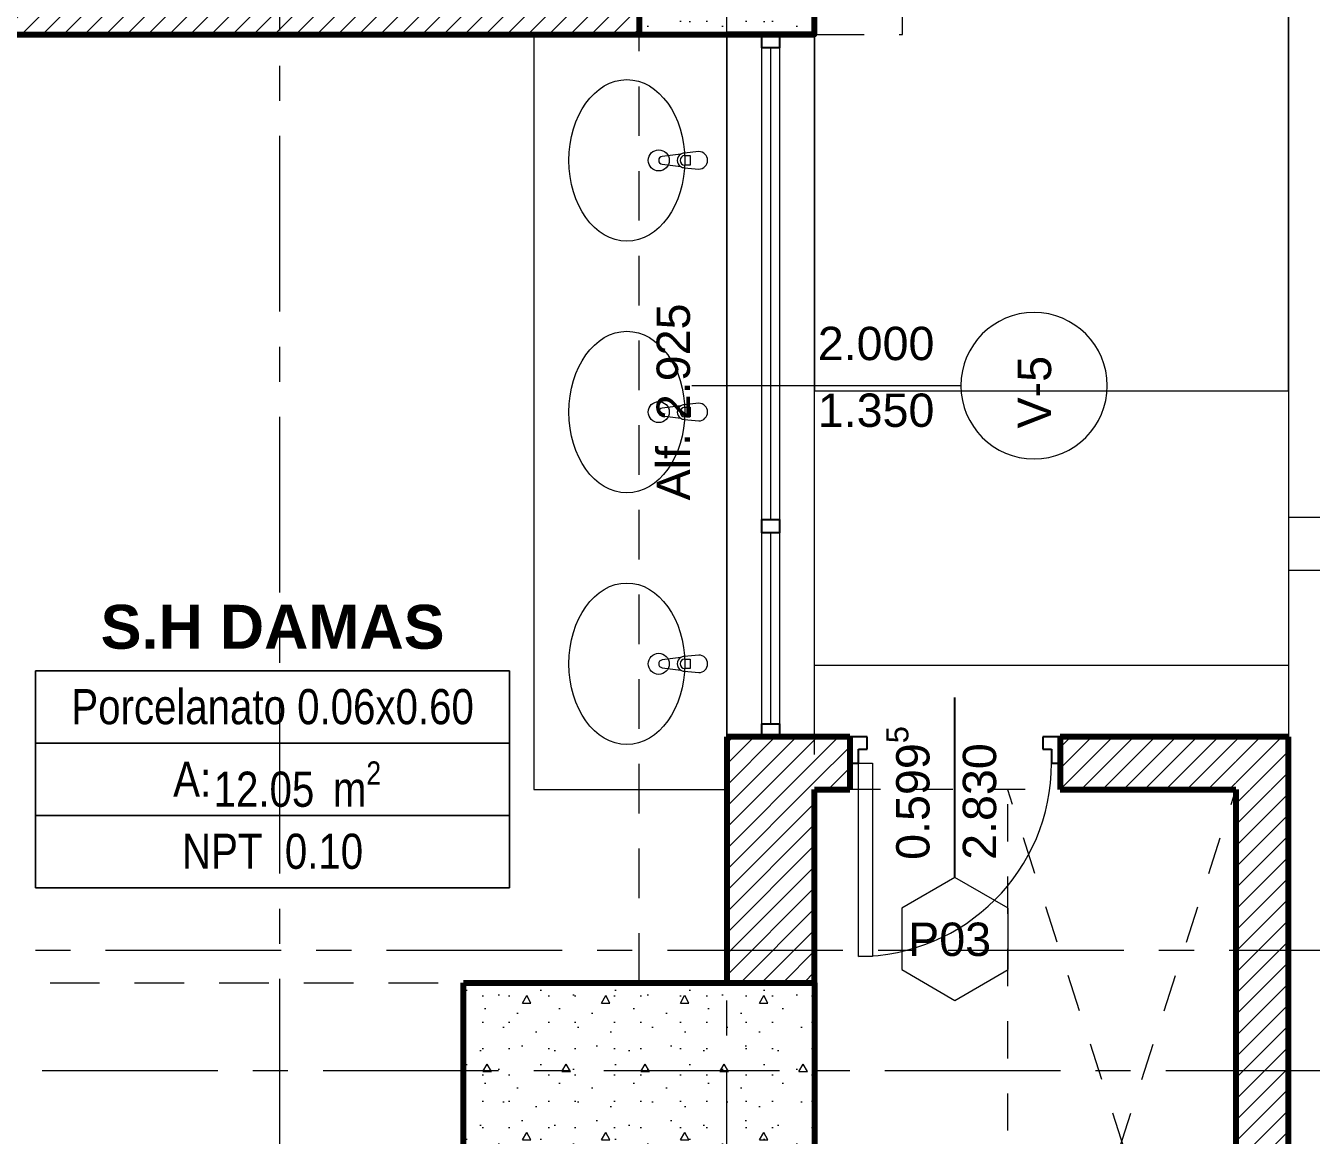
# Model space of a CAD drawing. Header units: inches. Extents: x -19 to 5698, y -728 to 92.
# Drawn here: x 49.323 to 52.985, y 16.966 to 20.125 of the extents above; entities that cross this region are included whole.
import ezdxf

# ---------------------------------------------------------------- set-up
doc = ezdxf.new("R2010")
doc.units = ezdxf.units.IN
doc.header["$MEASUREMENT"] = 0
doc.set_wipeout_variables(frame=1)
for name, pattern in [('HIDDEN', [0.375, 0.25, -0.125]), ('Hidden Line', [0.195611, 0.141111, -0.0545]), ('Línea Oculta', [0.195611, 0.141111, -0.0545]), ('Oculto', [0.15875, 0.105833, -0.052917]), ('Punto & Raya', [0.65, 0.5, -0.075, 0, -0.075]), ('Rayas', [0.282222, 0.141111, -0.141111]), ('Wipeout_Contour', [1, 0, -1])]:
    doc.linetypes.add(name, pattern=pattern)
doc.layers.add('00 conduct tomacorr', color=120, linetype='HIDDEN', lineweight=30)
for name, color, linetype in [('02 _ ARQ _ ALB _ Ejes Generales', 251, 'Continuous'), ('02 _ ARQ _ ZON _ Espacio.3D', 7, 'Continuous'), ('08 _ STR _ EXT _ 06 Columnas', 7, 'Continuous'), ('08 _ STR _ EXT _ 07 Losa Aligerada', 7, 'Continuous'), ('08 _ STR _ EXT _ 09 Vigas', 251, 'Continuous'), ('08 _ STR _ EXT _ 10 Vereda Exterior', 7, 'Continuous'), ('08 _ STR _ EXT _ Estacionamiento-Pavimento', 7, 'Continuous'), ('Dibujo 2D - General', 7, 'Continuous'), ('Estructura - 03 LOSA', 7, 'Continuous'), ('Estructura - 04 MURO', 7, 'Continuous'), ('Interior - Equipamiento', 7, 'Continuous'), ('Interior - Sanitarios', 7, 'Continuous'), ('Marcador - Secciones', 7, 'Continuous')]:
    doc.layers.add(name, color=color, linetype=linetype)
doc.styles.add('Estilo_Generado_4', font='swisse.ttf')
doc.styles.add('Estilo_Generado_8', font='arialbd.ttf')
doc.styles.add('Estilo_Generado_9', font='ARIALN.TTF')
pattern_1 = [(360, (3.7574, 18.3027), (0, 2.53199), []), (90, (3.7574, 18.3027), (-3.6, 0), [])]
pattern_2 = [(45, (0, 0), (-0.030052038, 0.030052038), [])]
pattern_3 = [(0, (0, 0), (0, 0.3897114), [0.024375, -0.200625]), (0, (0.1125, 0.19486), (0, 0.3897114), [0.024375, -0.200625]), (60, (0, 0), (-0.3375, 0.1948557), [0.024375, -0.200625]), (60, (0.225, 0), (-0.3375, 0.1948557), [0.024375, -0.200625]), (120, (0.02437, 0), (0.3375, 0.1948557), [0.024375, -0.200625]), (120, (0.24938, 0), (0.3375, 0.1948557), [0.024375, -0.200625]), (0, (0, 0.0375), (0, 0.075), [0, -0.075, 0, -0.1125]), (45, (0.0375, 0.0375), (-0.05303301, 0.05303301), [0, -0.05625, 0, -0.09375])]

msp = doc.modelspace()

# ---------------------------------------------------------------- hatches: boundary and pattern name
at = {"layer": '08 _ STR _ EXT _ 10 Vereda Exterior', "linetype": 'Continuous', "lineweight": 13}
h = msp.add_hatch(dxfattribs=at)
h.set_pattern_fill('RETÍCULA_100X100_0002', color=251, style=0, pattern_type=2)
h.set_pattern_definition(pattern_1)
h.paths.add_polyline_path([(2.17, 3.6213), (4.2913, 1.5), (9.32, 1.5), (9.32, 6.5), (40.52, 6.5), (40.52, 1.5), (52.92, 1.5), (52.92, 19.0859), (51.57, 19.0859), (51.57, 7.2), (9.07, 7.2), (9.07, 7.85), (6.5201, 7.85, -0.414214), (6.2701, 8.1), (6.2701, 8.85, -0.414213), (6.5201, 9.1), (9.07, 9.1), (9.07, 12), (6.5201, 12, -0.414214), (6.2701, 12.25), (6.2701, 13, -0.414213), (6.5201, 13.25), (9.07, 13.25), (9.07, 16.15), (6.5201, 16.15, -0.414214), (6.2701, 16.4), (6.2701, 17.15, -0.414213), (6.5201, 17.4), (8.77, 17.4), (8.7706, 21.0499), (2.17, 21.0499)])
at = {"layer": 'Estructura - 03 LOSA', "linetype": 'Continuous', "lineweight": 13}
h = msp.add_hatch(dxfattribs=at)
h.set_pattern_fill('CEMENTO_PULIDO_Y_BRUÑADO_FA', color=251, style=0, pattern_type=2)
h.set_pattern_definition(pattern_1)
h.paths.add_polyline_path([(51.57, 23.3822), (51.57, 19.0859), (52.92, 19.0859), (52.92, 23.3822)])

# ---------------------------------------------------------------- linework, layer by layer
at = {"layer": '00 conduct tomacorr'}
msp.add_arc((49.2364, 17.4402), 1.2981, 167.3286, 278.1782, dxfattribs=at)
at = {"layer": '02 _ ARQ _ ZON _ Espacio.3D', "color": 251, "linetype": 'Continuous', "lineweight": 13}
for p, q in [((50.7014, 18.2878), (49.3511, 18.2878)), ((49.3511, 18.2878), (49.3511, 17.6701)), ((49.3511, 18.2878), (50.7014, 18.2878)), ((49.3511, 18.0819), (49.3511, 18.2878)), ((50.7014, 17.6701), (50.7014, 18.2878)), ((50.7014, 18.2878), (50.7014, 18.0819)), ((50.7014, 18.0819), (49.3511, 18.0819)), ((49.3511, 18.0819), (50.7014, 18.0819)), ((49.3511, 17.876), (49.3511, 18.0819)), ((50.7014, 18.0819), (50.7014, 17.876)), ((50.7014, 17.876), (49.3511, 17.876)), ((49.3511, 17.876), (50.7014, 17.876)), ((49.3511, 17.6701), (49.3511, 17.876)), ((50.7014, 17.876), (50.7014, 17.6701)), ((49.3511, 17.6701), (50.7014, 17.6701)), ((50.7014, 17.6701), (49.3511, 17.6701))]:
    msp.add_line(p, q, dxfattribs=at)
at = {"layer": '02 _ ARQ _ ZON _ Espacio.3D', "color": 9, "linetype": 'Continuous', "lineweight": 5, "flags": 128}
msp.add_lwpolyline([(47.97, 20.1), (47.97, 17.2499), (49.295, 17.2499), (49.295, 17.0999), (48.32, 17.0999), (48.32, 16.1999), (51.32, 16.1999), (51.32, 16.4), (51.07, 16.4), (51.07, 16.9), (50.57, 16.9), (50.57, 17.4), (51.32, 17.4), (51.32, 20.1)], close=True, dxfattribs=at)
at = {"layer": '08 _ STR _ EXT _ 07 Losa Aligerada', "color": 7, "linetype": 'Rayas', "lineweight": 18, "flags": 128}
msp.add_lwpolyline([(8.17, 27.9392), (7.67, 27.9392), (7.67, 5.8), (25.2353, 5.8), (25.2353, 7.2), (30.4315, 7.2), (30.4315, 6.0005), (37.07, 6.0005), (37.07, 3.3753), (44.57, 3.3753), (44.57, 6.05), (52.32, 6.05), (52.32, 14.9999), (51.57, 14.9999), (51.57, 15.1499), (51.57, 15.7999), (51.57, 18.1001), (51.57, 18.1001), (51.57, 20.35), (46.67, 20.35), (46.67, 22.35), (46.67, 22.6), (46.67, 24.5), (46.67, 24.75), (46.67, 26.75), (51.57, 26.75), (51.57, 29.7), (51.57, 29.7), (51.57, 35.2005), (52.37, 35.2005), (52.52, 35.2005), (52.52, 41.1), (38.9553, 41.1), (38.9553, 40.8001), (34.0478, 40.8001), (34.0478, 40.5001), (23.37, 40.5001), (23.37, 43.8736), (16.2699, 43.8736), (16.2699, 39.9), (11.1201, 39.9), (11.1201, 40.95), (8.02, 40.95), (8.02, 37.7), (9.07, 37.7), (9.07, 33.9), (8.17, 33.9)], close=True, dxfattribs=at)
at = {"layer": '08 _ STR _ EXT _ 07 Losa Aligerada', "color": 7, "linetype": 'Continuous', "lineweight": 18, "flags": 128}
msp.add_lwpolyline([(9.07, 7.2), (51.57, 7.2), (51.57, 39.9), (9.07, 39.9)], dxfattribs=at)
at = {"layer": '08 _ STR _ EXT _ 09 Vigas', "color": 251, "linetype": 'Hidden Line', "lineweight": 13, "true_color": 0x636466}
msp.add_line((44.57, 17.4), (51.07, 17.4), dxfattribs=at)
at = {"layer": '08 _ STR _ EXT _ Estacionamiento-Pavimento', "color": 7, "linetype": 'Continuous', "lineweight": 18, "flags": 128}
msp.add_lwpolyline([(9.07, 40.85), (52.92, 40.85), (52.92, 1.5), (69.77, 1.5), (69.77, 46.7845), (56.22, 46.9373), (56.22, 50.85), (9.07, 50.85)], close=True, dxfattribs=at)
at = {"layer": 'Dibujo 2D - General', "color": 7, "linetype": 'Oculto', "lineweight": 13}
msp.add_line((52.12, 15.9499), (52.12, 17.9499), dxfattribs=at)
at = {"layer": 'Estructura - 03 LOSA', "color": 7, "linetype": 'Continuous', "lineweight": 18, "flags": 128}
msp.add_lwpolyline([(51.57, 23.3822), (51.57, 19.0859), (52.92, 19.0859), (52.92, 23.3822)], close=True, dxfattribs=at)
at = {"layer": 'Estructura - 04 MURO', "color": 7, "linetype": 'Continuous', "lineweight": 80}
for p, q in [((51.42, 20.1), (51.32, 20.1)), ((51.42, 20.1), (51.32, 20.1)), ((51.47, 20.1), (51.42, 20.1)), ((51.47, 20.1), (51.42, 20.1)), ((51.47, 20.1), (51.42, 20.1)), ((51.57, 20.1), (51.47, 20.1)), ((51.57, 20.1), (51.47, 20.1))]:
    msp.add_line(p, q, dxfattribs=at)
at = {"layer": 'Estructura - 04 MURO', "color": 165, "linetype": 'Continuous', "lineweight": 25}
for p, q in [((51.42, 20.0625), (51.42, 20.1)), ((51.47, 20.1), (51.47, 20.0625)), ((51.47, 20.0625), (51.42, 20.0625)), ((51.42, 18.7), (51.42, 18.7188)), ((51.42, 18.7188), (51.47, 18.7188)), ((51.47, 18.7188), (51.47, 18.7)), ((51.42, 18.6813), (51.42, 18.7)), ((51.47, 18.6813), (51.42, 18.6813)), ((51.47, 18.7), (51.47, 18.6813)), ((51.42, 18.1376), (51.47, 18.1376)), ((51.72, 18.0651), (51.72, 18.1001)), ((52.2196, 18.1001), (52.2196, 18.0651)), ((51.695, 18.0251), (51.695, 18.0651)), ((51.695, 18.0651), (51.72, 18.0651)), ((52.2196, 18.0651), (52.2446, 18.0651)), ((52.2446, 18.0651), (52.2446, 18.0251))]:
    msp.add_line(p, q, dxfattribs=at)
at = {"layer": 'Estructura - 04 MURO', "color": 165, "linetype": 'Continuous', "lineweight": 15}
for p, q in [((51.42, 18.7188), (51.42, 20.0625)), ((51.445, 18.7188), (51.445, 20.0625)), ((51.47, 20.0625), (51.47, 18.7188)), ((51.9865, 19.1), (51.22, 19.1)), ((51.42, 18.1376), (51.42, 18.6813)), ((51.445, 18.1376), (51.445, 18.6813)), ((51.47, 18.6813), (51.47, 18.1376)), ((51.695, 17.4754), (51.695, 18.0251)), ((51.695, 18.0251), (51.735, 18.0251)), ((51.735, 18.0251), (51.735, 17.4754)), ((51.735, 17.4754), (51.695, 17.4754))]:
    msp.add_line(p, q, dxfattribs=at)
at = {"layer": 'Estructura - 04 MURO', "color": 152, "linetype": 'Continuous', "lineweight": 25}
msp.add_line((51.9698, 17.7001), (51.9698, 18.2126), dxfattribs=at)
at = {"layer": 'Estructura - 04 MURO', "color": 251, "linetype": 'Línea Oculta', "lineweight": 13, "flags": 128}
for points in [[(51.82, 20.1), (51.82, 27)], [(51.57, 20.1), (51.82, 20.1)]]:
    msp.add_lwpolyline(points, dxfattribs=at)
at = {"layer": 'Estructura - 04 MURO', "color": 251, "linetype": 'Continuous', "lineweight": 13, "flags": 128}
msp.add_lwpolyline([(52.195, 18.8916, 1), (52.195, 19.3085, 1)], format="xyb", close=True, dxfattribs=at)
msp.add_lwpolyline([(51.9698, 17.3501), (52.1214, 17.4376), (52.1214, 17.6126), (51.9698, 17.7001), (51.8182, 17.6126), (51.8182, 17.4376)], close=True, dxfattribs=at)
at = {"layer": 'Estructura - 04 MURO', "color": 165, "linetype": 'Continuous', "lineweight": 15}
msp.add_arc((51.695, 18.0251), 0.5497, 270, 0, dxfattribs=at)
at = {"layer": 'Interior - Equipamiento', "color": 175, "linetype": 'Continuous', "lineweight": 13, "flags": 128}
msp.add_lwpolyline([(57.92, 18.575), (57.92, 18.725), (52.92, 18.725), (52.92, 18.575)], close=True, dxfattribs=at)
at = {"layer": 'Interior - Sanitarios', "color": 205, "linetype": 'Continuous', "lineweight": 13}
for p, q in [((50.77, 20.0999), (50.77, 17.95)), ((50.77, 20.0999), (51.32, 20.0999)), ((51.32, 20.0999), (51.32, 17.95)), ((51.2002, 19.7552), (51.2151, 19.7552)), ((51.2151, 19.7552), (51.2151, 19.728)), ((51.2151, 19.728), (51.2002, 19.728)), ((51.2002, 19.0386), (51.2151, 19.0386)), ((51.2151, 19.0114), (51.2002, 19.0114)), ((51.2151, 19.0386), (51.2151, 19.0114)), ((51.2002, 18.3219), (51.2151, 18.3219)), ((51.2151, 18.3219), (51.2151, 18.2947)), ((51.2151, 18.2947), (51.2002, 18.2947)), ((50.77, 17.95), (51.32, 17.95))]:
    msp.add_line(p, q, dxfattribs=at)
at = {"layer": 'Interior - Sanitarios', "color": 205, "linetype": 'Continuous', "lineweight": 13, "flags": 128}
for points in [[(51.24, 19.7666), (51.198, 19.7626, 0.12102), (51.1885, 19.7593), (51.1356, 19.7527, 0.882566), (51.1356, 19.7305), (51.1885, 19.7239, 0.12102), (51.198, 19.7206), (51.24, 19.7166, 1)], [(51.24, 19.05), (51.198, 19.046, 0.12102), (51.1885, 19.0427), (51.1356, 19.0361, 0.882566), (51.1356, 19.0139), (51.1885, 19.0072, 0.12102), (51.198, 19.004), (51.24, 19, 1)], [(51.24, 18.3333), (51.198, 18.3293, 0.12102), (51.1885, 18.3261), (51.1356, 18.3194, 0.882566), (51.1356, 18.2972), (51.1885, 18.2906, 0.12102), (51.198, 18.2873), (51.24, 18.2833, 1)]]:
    msp.add_lwpolyline(points, format="xyb", close=True, dxfattribs=at)
at = {"layer": 'Interior - Sanitarios', "color": 205, "linetype": 'Continuous', "lineweight": 13}
for centre in [(51.1261, 19.7416), (51.1261, 19.025), (51.1261, 18.3083)]:
    msp.add_circle(centre, 0.03, dxfattribs=at)
for centre, radius, start, end in [((51.1999, 19.7416), 0.0211, 122.771, 237.229), ((51.2002, 19.7416), 0.0136, 90, 270), ((51.1999, 19.025), 0.0211, 122.771, 237.229), ((51.2002, 19.025), 0.0136, 90, 270), ((51.1999, 18.3083), 0.0211, 122.771, 237.229), ((51.2002, 18.3083), 0.0136, 90, 270)]:
    msp.add_arc(centre, radius, start, end, dxfattribs=at)
for centre in [(51.035, 19.7416), (51.035, 19.025), (51.035, 18.3083)]:
    msp.add_ellipse(centre, major_axis=(0, 0.23), ratio=0.717391, dxfattribs=at)

# ---------------------------------------------------------------- texts
at = {"layer": '02 _ ARQ _ ZON _ Espacio.3D', "color": 251, "lineweight": 25, "attachment_point": 2}
for s, insert, char_height, style in [('\\A1;{\\pqc;\\pt0;\\fArial|b1|i0|c0|p34;}', (50.5022, 18.5048), 0.125, 'Estilo_Generado_8'), ('\\A1;{\\pqc;\\pt0;\\fArial|b1|i0|c0|p34;S.H DAMAS}', (50.0262, 18.4762), 0.125, 'Estilo_Generado_8'), ('\\A1;{\\pqc;\\pt0;\\fArial Narrow|b0|i0|c0|p34;}', (49.4493, 18.2672), 0.1, 'Estilo_Generado_9'), ('\\A1;{\\pqc;\\pt0;\\fArial Narrow|b0|i0|c0|p34;Porcelanato 0.06x0.60}', (50.0262, 18.2363), 0.1, 'Estilo_Generado_9'), ('\\A1;{\\pqc;\\pt0;\\fArial Narrow|b0|i0|c0|p34;A: }', (49.7971, 18.03), 0.1, 'Estilo_Generado_9'), ('\\A1;{\\pqc;\\pt0,0.3;\\fArial Narrow|b0|i0|c0|p34;12.05\\fArial Narrow|b0|i0|c0|p34;\\A1{\\H.66x;\\S^  ;}\\fArial Narrow|b0|i0|c0|p34; m\\fArial Narrow|b0|i0|c0|p34;\\A1{\\H.66x;\\S2^  ;}}', (50.0968, 18.0304), 0.1, 'Estilo_Generado_9'), ('\\A1;{\\pqc;\\pt0;\\fArial Narrow|b0|i0|c0|p34;}', (49.7664, 17.8554), 0.1, 'Estilo_Generado_9'), ('\\A1;{\\pqc;\\pt0;\\fArial Narrow|b0|i0|c0|p34;NPT  0.10}', (50.0262, 17.8246), 0.1, 'Estilo_Generado_9')]:
    msp.add_mtext(s, dxfattribs=dict(at, insert=insert, char_height=char_height, style=style))
at = {"layer": 'Estructura - 04 MURO', "color": 251, "lineweight": 25, "char_height": 0.095, "attachment_point": 7, "rotation": 90, "style": 'Estilo_Generado_4'}
for s, insert in [('\\A1;{\\pql;\\pt0;\\fSwis721 Ex BT|b0|i0|c0|p34;Alf. 2.925\\fSwis721 Ex BT|b0|i0|c0|p34;\\A1{\\H.66x;\\S^  ;}\\fSwis721 Ex BT|b0|i0|c0|p34;\\fSwis721 Ex BT|b0|i0|c0|p34;}', (51.2426, 18.7735)), ('\\A1;{\\pql;\\pt0;\\fSwis721 Ex BT|b0|i0|c0|p34;V-5\\fSwis721 Ex BT|b0|i0|c0|p34;\\fSwis721 Ex BT|b0|i0|c0|p34;\\fSwis721 Ex BT|b0|i0|c0|p34;}', (52.245, 18.9784)), ('\\A1;{\\pql;\\pt0;\\fSwis721 Ex BT|b0|i0|c0|p34;0.599\\fSwis721 Ex BT|b0|i0|c0|p34;\\A1{\\H.66x;\\S5^  ;}\\fSwis721 Ex BT|b0|i0|c0|p34;\\fSwis721 Ex BT|b0|i0|c0|p34;}', (51.9249, 17.7501)), ('\\A1;{\\pql;\\pt0;\\fSwis721 Ex BT|b0|i0|c0|p34;2.830\\fSwis721 Ex BT|b0|i0|c0|p34;\\A1{\\H.66x;\\S^  ;}\\fSwis721 Ex BT|b0|i0|c0|p34;\\fSwis721 Ex BT|b0|i0|c0|p34;}', (52.1148, 17.7501))]:
    msp.add_mtext(s, dxfattribs=dict(at, insert=insert))
at = {"layer": 'Estructura - 04 MURO', "color": 251, "lineweight": 25, "char_height": 0.095, "attachment_point": 7, "style": 'Estilo_Generado_4'}
for s, insert in [('\\A1;{\\pql;\\pt0;\\fSwis721 Ex BT|b0|i0|c0|p34;2.000\\fSwis721 Ex BT|b0|i0|c0|p34;\\A1{\\H.66x;\\S^  ;}\\fSwis721 Ex BT|b0|i0|c0|p34;\\fSwis721 Ex BT|b0|i0|c0|p34;}', (51.5791, 19.1451)), ('\\A1;{\\pql;\\pt0;\\fSwis721 Ex BT|b0|i0|c0|p34;1.350\\fSwis721 Ex BT|b0|i0|c0|p34;\\A1{\\H.66x;\\S^  ;}\\fSwis721 Ex BT|b0|i0|c0|p34;\\fSwis721 Ex BT|b0|i0|c0|p34;}', (51.5791, 18.9551)), ('\\A1;{\\pql;\\pt0;\\fSwis721 Ex BT|b0|i0|c0|p34;P03\\fSwis721 Ex BT|b0|i0|c0|p34;\\fSwis721 Ex BT|b0|i0|c0|p34;\\fSwis721 Ex BT|b0|i0|c0|p34;}', (51.8365, 17.4751))]:
    msp.add_mtext(s, dxfattribs=dict(at, insert=insert))

# ---------------------------------------------------------------- next in the draw order: wipeouts: each hides what was drawn before it
at = {"color": 254, "linetype": 'Wipeout_Contour', "lineweight": 0, "ltscale": 210.020006}
msp.add_wipeout([(45.8303, 20.1), (51.07, 20.1), (51.07, 20.35), (45.8303, 20.35)], dxfattribs=at).dxf.layer = 'Estructura - 04 MURO'
at = {"color": 254, "linetype": 'Wipeout_Contour', "lineweight": 0, "ltscale": 217.692052}
msp.add_wipeout([(51.32, 17.4), (51.57, 17.4), (51.57, 18.1001), (51.32, 18.1001)], dxfattribs=at).dxf.layer = 'Estructura - 04 MURO'
at = {"color": 254, "linetype": 'Wipeout_Contour', "lineweight": 0, "ltscale": 168.098357}
msp.add_wipeout([(52.77, 17.9501), (52.92, 18.1001), (52.77, 18.1001)], dxfattribs=at).dxf.layer = 'Estructura - 04 MURO'

# ---------------------------------------------------------------- next in the draw order: hatches: boundary and pattern name
at = {"layer": '08 _ STR _ EXT _ 06 Columnas', "linetype": 'Continuous', "lineweight": 9}
h = msp.add_hatch(dxfattribs=at)
h.set_pattern_fill('HORMIGÓN_EN_MASA_0002', style=0, pattern_type=2)
h.set_pattern_definition(pattern_3)
h.paths.add_polyline_path([(51.07, 20.1), (51.57, 20.1), (51.57, 20.7), (51.07, 20.7)])
h = msp.add_hatch(dxfattribs=at)
h.set_pattern_fill('HORMIGÓN_EN_MASA_0002', style=0, pattern_type=2)
h.set_pattern_definition(pattern_3)
h.paths.add_polyline_path([(50.57, 17.4), (50.57, 16.9), (51.07, 16.9), (51.07, 16.4), (51.57, 16.4), (51.57, 17.4)])
at = {"layer": 'Estructura - 04 MURO', "linetype": 'Continuous', "lineweight": 5}
h = msp.add_hatch(dxfattribs=at)
h.set_pattern_fill('LADRILLO_COMÚN_0002', color=250, style=0, pattern_type=2)
h.set_pattern_definition(pattern_2)
h.paths.add_polyline_path([(45.8303, 20.1), (51.07, 20.1), (51.07, 20.35), (45.8303, 20.35)])
h = msp.add_hatch(dxfattribs=at)
h.set_pattern_fill('LADRILLO_COMÚN_0002', color=250, style=0, pattern_type=2)
h.set_pattern_definition(pattern_2)
h.paths.add_polyline_path([(51.32, 17.4), (51.57, 17.4), (51.57, 18.1001), (51.32, 18.1001)])
h = msp.add_hatch(dxfattribs=at)
h.set_pattern_fill('LADRILLO_COMÚN_0002', color=250, style=0, pattern_type=2)
h.set_pattern_definition(pattern_2)
h.paths.add_polyline_path([(52.77, 17.9501), (52.92, 18.1001), (52.77, 18.1001)])

# ---------------------------------------------------------------- next in the draw order: linework, layer by layer
at = {"layer": '02 _ ARQ _ ALB _ Ejes Generales', "color": 251, "linetype": 'Punto & Raya', "lineweight": 13, "true_color": 0x636466}
msp.add_line((51.32, 3.05), (51.32, 44.9), dxfattribs=at)
at = {"layer": '08 _ STR _ EXT _ 06 Columnas', "color": 7, "linetype": 'Continuous', "lineweight": 80, "flags": 128}
for points in [[(51.07, 20.1), (51.57, 20.1), (51.57, 20.7), (51.07, 20.7)], [(50.57, 17.4), (51.57, 17.4), (51.57, 16.4), (51.07, 16.4), (51.07, 16.9), (50.57, 16.9)]]:
    msp.add_lwpolyline(points, close=True, dxfattribs=at)
at = {"layer": '08 _ STR _ EXT _ 09 Vigas', "color": 251, "linetype": 'Hidden Line', "lineweight": 13, "true_color": 0x636466}
msp.add_line((51.07, 17.4), (51.07, 20.7), dxfattribs=at)
at = {"layer": 'Estructura - 04 MURO', "color": 165, "linetype": 'Continuous', "lineweight": 15}
for p, q in [((51.32, 18.1001), (51.32, 20.1)), ((51.57, 18.1001), (51.57, 20.1))]:
    msp.add_line(p, q, dxfattribs=at)
at = {"layer": 'Estructura - 04 MURO', "color": 165, "linetype": 'Continuous', "lineweight": 25}
for p, q in [((51.42, 18.1001), (51.42, 18.1376)), ((51.47, 18.1376), (51.47, 18.1001))]:
    msp.add_line(p, q, dxfattribs=at)
at = {"layer": 'Estructura - 04 MURO', "color": 7, "linetype": 'Continuous', "lineweight": 80}
for p, q in [((51.42, 18.1001), (51.32, 18.1001)), ((51.42, 18.1001), (51.32, 18.1001)), ((51.47, 18.1001), (51.42, 18.1001)), ((51.47, 18.1001), (51.42, 18.1001)), ((51.47, 18.1001), (51.42, 18.1001)), ((51.57, 18.1001), (51.47, 18.1001)), ((51.57, 18.1001), (51.47, 18.1001))]:
    msp.add_line(p, q, dxfattribs=at)
at = {"layer": 'Estructura - 04 MURO', "color": 7, "linetype": 'Continuous', "lineweight": 80, "flags": 128}
for points in [[(47.97, 20.1), (51.07, 20.1)], [(51.32, 18.1001), (51.32, 17.4)], [(51.57, 17.4), (51.57, 17.9501)]]:
    msp.add_lwpolyline(points, dxfattribs=at)
at = {"layer": 'Marcador - Secciones', "color": 251, "linetype": 'Punto & Raya', "lineweight": 13, "true_color": 0x636466}
msp.add_line((50.0454, 46.2111), (50.0454, 0.9472), dxfattribs=at)

# ---------------------------------------------------------------- next in the draw order: wipeouts: each hides what was drawn before it
at = {"color": 254, "linetype": 'Wipeout_Contour', "lineweight": 0, "ltscale": 218.714096}
msp.add_wipeout([(51.57, 18.1001), (51.57, 17.9501), (51.67, 17.9501), (51.67, 18.1001)], dxfattribs=at).dxf.layer = 'Estructura - 04 MURO'
at = {"color": 254, "linetype": 'Wipeout_Contour', "lineweight": 0, "ltscale": 221.562137}
msp.add_wipeout([(52.77, 17.9501), (52.77, 15.1499), (52.92, 15.1499), (52.92, 17.9501)], dxfattribs=at).dxf.layer = 'Estructura - 04 MURO'

# ---------------------------------------------------------------- next in the draw order: hatches: boundary and pattern name
at = {"layer": 'Estructura - 04 MURO', "linetype": 'Continuous', "lineweight": 5}
h = msp.add_hatch(dxfattribs=at)
h.set_pattern_fill('LADRILLO_COMÚN_0002', color=250, style=0, pattern_type=2)
h.set_pattern_definition(pattern_2)
h.paths.add_polyline_path([(51.57, 18.1001), (51.57, 17.9501), (51.67, 17.9501), (51.67, 18.1001)])
h = msp.add_hatch(dxfattribs=at)
h.set_pattern_fill('LADRILLO_COMÚN_0002', color=250, style=0, pattern_type=2)
h.set_pattern_definition(pattern_2)
h.paths.add_polyline_path([(52.77, 17.9501), (52.77, 15.1499), (52.92, 15.1499), (52.92, 17.9501)])

# ---------------------------------------------------------------- next in the draw order: linework, layer by layer
at = {"layer": '02 _ ARQ _ ALB _ Ejes Generales', "color": 251, "linetype": 'Punto & Raya', "lineweight": 13, "true_color": 0x636466}
msp.add_line((48.57, 17.15), (54.57, 17.15), dxfattribs=at)
at = {"layer": '08 _ STR _ EXT _ 09 Vigas', "color": 251, "linetype": 'Hidden Line', "lineweight": 13, "true_color": 0x636466}
msp.add_line((51.57, 7.2), (51.57, 20.7), dxfattribs=at)
at = {"layer": 'Dibujo 2D - General', "color": 7, "linetype": 'Oculto', "lineweight": 13}
msp.add_line((52.1696, 17.9501), (51.57, 17.9501), dxfattribs=at)
at = {"layer": 'Estructura - 04 MURO', "color": 7, "linetype": 'Continuous', "lineweight": 80}
for p, q in [((51.67, 18.1001), (51.67, 18.0251)), ((51.67, 18.1001), (51.67, 18.0251)), ((51.67, 18.1001), (51.67, 18.0251)), ((51.67, 18.0251), (51.67, 17.9501)), ((51.67, 18.0251), (51.67, 17.9501))]:
    msp.add_line(p, q, dxfattribs=at)
at = {"layer": 'Estructura - 04 MURO', "color": 165, "linetype": 'Continuous', "lineweight": 25}
for p, q in [((51.67, 18.1001), (51.67, 18.0251)), ((51.72, 18.1001), (51.67, 18.1001)), ((51.67, 18.0251), (51.695, 18.0251))]:
    msp.add_line(p, q, dxfattribs=at)
at = {"layer": 'Estructura - 04 MURO', "color": 7, "linetype": 'Continuous', "lineweight": 80, "flags": 128}
for points in [[(51.67, 18.1001), (51.57, 18.1001)], [(51.57, 17.9501), (51.67, 17.9501)]]:
    msp.add_lwpolyline(points, dxfattribs=at)
at = {"layer": 'Marcador - Secciones', "color": 251, "linetype": 'Punto & Raya', "lineweight": 13, "true_color": 0x636466}
msp.add_line((46.3506, 17.4928), (56.7072, 17.4928), dxfattribs=at)

# ---------------------------------------------------------------- next in the draw order: wipeouts: each hides what was drawn before it
at = {"color": 254, "linetype": 'Wipeout_Contour', "lineweight": 0, "ltscale": 166.922624}
msp.add_wipeout([(52.77, 17.9501), (52.92, 17.9501), (52.92, 18.1001)], dxfattribs=at).dxf.layer = 'Estructura - 04 MURO'

# ---------------------------------------------------------------- next in the draw order: hatches: boundary and pattern name
at = {"layer": 'Estructura - 04 MURO', "linetype": 'Continuous', "lineweight": 5}
h = msp.add_hatch(dxfattribs=at)
h.set_pattern_fill('LADRILLO_COMÚN_0002', color=250, style=0, pattern_type=2)
h.set_pattern_definition(pattern_2)
h.paths.add_polyline_path([(52.77, 17.9501), (52.92, 17.9501), (52.92, 18.1001)])

# ---------------------------------------------------------------- next in the draw order: linework, layer by layer
at = {"layer": 'Estructura - 04 MURO', "color": 7, "linetype": 'Continuous', "lineweight": 80, "flags": 128}
for points in [[(52.92, 18.1001), (52.77, 18.1001)], [(52.92, 14.9999), (52.92, 18.1001)], [(52.77, 17.9501), (52.77, 15.9499)]]:
    msp.add_lwpolyline(points, dxfattribs=at)

# ---------------------------------------------------------------- next in the draw order: wipeouts: each hides what was drawn before it
at = {"color": 254, "linetype": 'Wipeout_Contour', "lineweight": 0, "ltscale": 222.113332}
msp.add_wipeout([(52.77, 18.1001), (52.2696, 18.1001), (52.2696, 17.9501), (52.77, 17.9501)], dxfattribs=at).dxf.layer = 'Estructura - 04 MURO'

# ---------------------------------------------------------------- next in the draw order: hatches: boundary and pattern name
at = {"layer": 'Estructura - 04 MURO', "linetype": 'Continuous', "lineweight": 5}
h = msp.add_hatch(dxfattribs=at)
h.set_pattern_fill('LADRILLO_COMÚN_0002', color=250, style=0, pattern_type=2)
h.set_pattern_definition(pattern_2)
h.paths.add_polyline_path([(52.77, 18.1001), (52.2696, 18.1001), (52.2696, 17.9501), (52.77, 17.9501)])

# ---------------------------------------------------------------- next in the draw order: linework, layer by layer
at = {"layer": 'Dibujo 2D - General', "color": 7, "linetype": 'Oculto', "lineweight": 13}
for p, q in [((52.12, 15.9499), (52.77, 17.9499)), ((52.77, 15.9499), (52.12, 17.9499))]:
    msp.add_line(p, q, dxfattribs=at)
at = {"layer": 'Estructura - 04 MURO', "color": 165, "linetype": 'Continuous', "lineweight": 25}
for p, q in [((52.2696, 18.1001), (52.2196, 18.1001)), ((52.2696, 18.0251), (52.2696, 18.1001)), ((52.2446, 18.0251), (52.2696, 18.0251))]:
    msp.add_line(p, q, dxfattribs=at)
at = {"layer": 'Estructura - 04 MURO', "color": 7, "linetype": 'Continuous', "lineweight": 80}
for p, q in [((52.2696, 18.1001), (52.2696, 18.0251)), ((52.2696, 18.1001), (52.2696, 18.0251)), ((52.2696, 18.1001), (52.2696, 18.0251)), ((52.2696, 18.0251), (52.2696, 17.9501)), ((52.2696, 18.0251), (52.2696, 17.9501))]:
    msp.add_line(p, q, dxfattribs=at)
at = {"layer": 'Estructura - 04 MURO', "color": 7, "linetype": 'Continuous', "lineweight": 80, "flags": 128}
for points in [[(52.77, 18.1001), (52.2696, 18.1001)], [(52.2696, 17.9501), (52.77, 17.9501)]]:
    msp.add_lwpolyline(points, dxfattribs=at)

doc.saveas('drawing.dxf')
